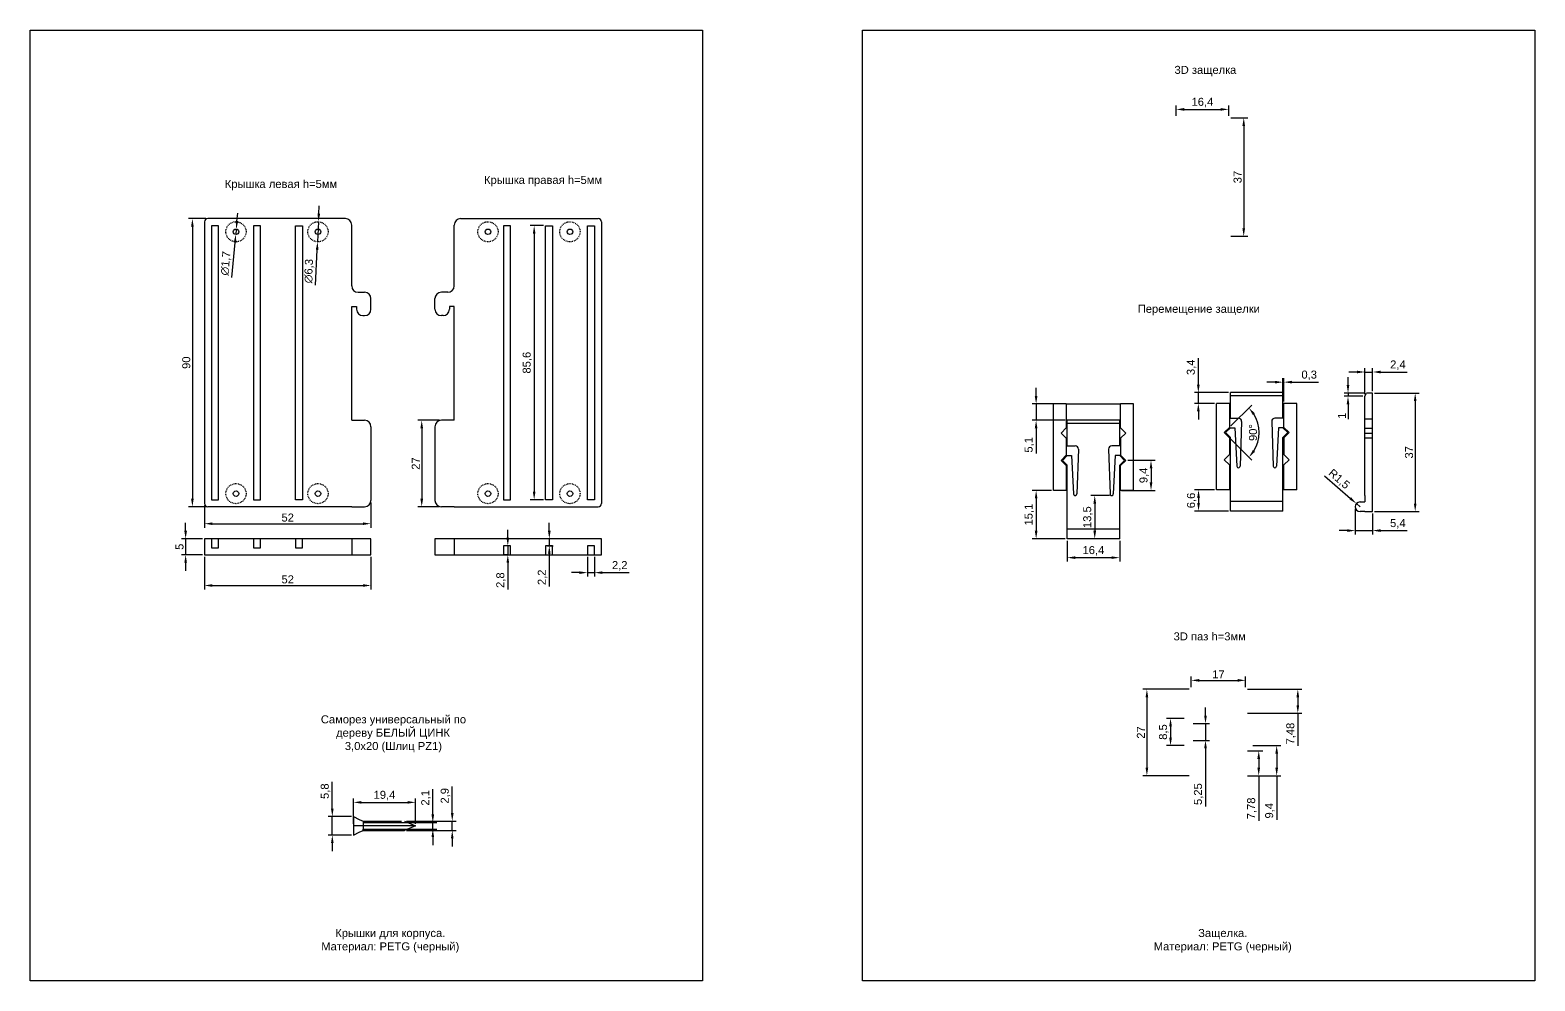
# Model space of a CAD drawing. Header units: millimetres. Extents: x 0 to 730, y 0 to 297.
# Drawn here: x 260 to 730, y 0 to 297 of the extents above; entities that cross this region are included whole.
import ezdxf

# ---------------------------------------------------------------- set-up
doc = ezdxf.new("R2010")
doc.units = ezdxf.units.MM
doc.linetypes.add('ACAD_ISO02W100', pattern=[15, 12, -3])
doc.linetypes.add('HIDDEN', pattern=[0.5, 0.25, -0.25])
doc.styles.get("Standard").update_dxf_attribs({"font": 'arial.ttf'})
doc.dimstyles.new('ISO-25', dxfattribs={"dimtxt": 2.5, "dimasz": 2.5, "dimexe": 1.25, "dimexo": 0.625, "dimtad": 1, "dimtxsty": 'Standard', "dimcen": 2.5, "dimadec": 0, "dimazin": 0, "dimtfac": 1, "dimtmove": 0, "dimatfit": 3, "dimfxl": 1, "dimarcsym": 0})

# ---------------------------------------------------------------- blocks, each defined once
blk = doc.blocks.new('*D131')
at = {"color": 0, "lineweight": -2, "transparency": 16777216}
for p, q in [((622.65, 91.71), (622.65, 95.13)), ((639.65, 91.71), (639.65, 95.13)), ((625.15, 93.88), (637.15, 93.88))]:
    blk.add_line(p, q, dxfattribs=at)
at = {"color": 0, "transparency": 16777216}
for points in [[(625.15, 94.3), (625.15, 93.46), (622.65, 93.88)], [(637.15, 94.3), (637.15, 93.46), (639.65, 93.88)]]:
    blk.add_solid(points, dxfattribs=at)
at = {"layer": 'Defpoints', "color": 0, "transparency": 16777216}
for p in [(622.65, 91.09), (639.65, 93.88), (639.65, 91.09)]:
    blk.add_point(p, dxfattribs=at)
at = {"color": 0, "transparency": 16777216, "insert": (631.15, 95.76), "char_height": 2.5, "attachment_point": 5}
blk.add_mtext('17', dxfattribs=at)
blk = doc.blocks.new('*D132')
at = {"color": 0, "lineweight": -2, "transparency": 16777216}
for p, q in [((620.41, 81.99), (614.95, 81.99)), ((616.2, 79.49), (616.2, 75.99)), ((620.41, 73.49), (614.95, 73.49))]:
    blk.add_line(p, q, dxfattribs=at)
at = {"color": 0, "transparency": 16777216}
for points in [[(615.79, 79.49), (616.62, 79.49), (616.2, 81.99)], [(615.79, 75.99), (616.62, 75.99), (616.2, 73.49)]]:
    blk.add_solid(points, dxfattribs=at)
at = {"layer": 'Defpoints', "color": 0, "transparency": 16777216}
for p in [(621.03, 81.99), (616.2, 73.49), (621.03, 73.49)]:
    blk.add_point(p, dxfattribs=at)
at = {"color": 0, "transparency": 16777216, "insert": (614.08, 77.74), "char_height": 2.5, "attachment_point": 5, "rotation": 90}
blk.add_mtext('8,5', dxfattribs=at)
blk = doc.blocks.new('*D133')
at = {"color": 0, "lineweight": -2, "transparency": 16777216}
for p, q in [((622.03, 91.09), (607.56, 91.09)), ((608.81, 88.59), (608.81, 66.59)), ((622.03, 64.09), (607.56, 64.09))]:
    blk.add_line(p, q, dxfattribs=at)
at = {"color": 0, "transparency": 16777216}
for points in [[(608.39, 88.59), (609.23, 88.59), (608.81, 91.09)], [(608.39, 66.59), (609.23, 66.59), (608.81, 64.09)]]:
    blk.add_solid(points, dxfattribs=at)
at = {"layer": 'Defpoints', "color": 0, "transparency": 16777216}
for p in [(622.65, 91.09), (608.81, 64.09), (622.65, 64.09)]:
    blk.add_point(p, dxfattribs=at)
at = {"color": 0, "transparency": 16777216, "insert": (606.93, 77.59), "char_height": 2.5, "attachment_point": 5, "rotation": 90}
blk.add_mtext('27', dxfattribs=at)
blk = doc.blocks.new('*D134')
at = {"color": 0, "lineweight": -2, "transparency": 16777216}
for p, q in [((640.28, 91.09), (657.2, 91.09)), ((655.95, 88.59), (655.95, 86.11)), ((640.28, 83.61), (657.2, 83.61)), ((655.95, 83.61), (655.95, 73.38))]:
    blk.add_line(p, q, dxfattribs=at)
at = {"color": 0, "transparency": 16777216}
for points in [[(655.53, 88.59), (656.37, 88.59), (655.95, 91.09)], [(655.53, 86.11), (656.37, 86.11), (655.95, 83.61)]]:
    blk.add_solid(points, dxfattribs=at)
at = {"layer": 'Defpoints', "color": 0, "transparency": 16777216}
for p in [(639.65, 91.09), (639.65, 83.61), (655.95, 83.61)]:
    blk.add_point(p, dxfattribs=at)
at = {"color": 0, "transparency": 16777216, "insert": (653.82, 77.25), "char_height": 2.5, "attachment_point": 5, "rotation": 90}
blk.add_mtext('7,48', dxfattribs=at)
blk = doc.blocks.new('*D135')
at = {"color": 0, "lineweight": -2, "transparency": 16777216}
for p, q in [((640.28, 71.86), (644.99, 71.86)), ((643.74, 69.36), (643.74, 66.59)), ((640.28, 64.09), (644.99, 64.09)), ((643.74, 64.09), (643.74, 50.03))]:
    blk.add_line(p, q, dxfattribs=at)
at = {"color": 0, "transparency": 16777216}
for points in [[(643.32, 69.36), (644.16, 69.36), (643.74, 71.86)], [(643.32, 66.59), (644.16, 66.59), (643.74, 64.09)]]:
    blk.add_solid(points, dxfattribs=at)
at = {"layer": 'Defpoints', "color": 0, "transparency": 16777216}
for p in [(639.65, 71.86), (643.74, 71.86), (639.65, 64.09)]:
    blk.add_point(p, dxfattribs=at)
at = {"color": 0, "transparency": 16777216, "insert": (641.61, 53.89), "char_height": 2.5, "attachment_point": 5, "rotation": 90}
blk.add_mtext('7,78', dxfattribs=at)
blk = doc.blocks.new('*D136')
at = {"color": 0, "lineweight": -2, "transparency": 16777216}
for p, q in [((627.12, 82.86), (627.12, 85.36)), ((623.28, 80.36), (628.37, 80.36)), ((627.12, 80.36), (627.12, 75.11)), ((623.28, 75.11), (628.37, 75.11)), ((627.12, 72.61), (627.12, 54.47))]:
    blk.add_line(p, q, dxfattribs=at)
at = {"color": 0, "transparency": 16777216}
for points in [[(626.7, 82.86), (627.54, 82.86), (627.12, 80.36)], [(626.7, 72.61), (627.54, 72.61), (627.12, 75.11)]]:
    blk.add_solid(points, dxfattribs=at)
at = {"layer": 'Defpoints', "color": 0, "transparency": 16777216}
for p in [(622.65, 80.36), (622.65, 75.11), (627.12, 75.11)]:
    blk.add_point(p, dxfattribs=at)
at = {"color": 0, "transparency": 16777216, "insert": (624.99, 58.35), "char_height": 2.5, "attachment_point": 5, "rotation": 90}
blk.add_mtext('5,25', dxfattribs=at)
blk = doc.blocks.new('*D145')
at = {"color": 0, "lineweight": -2, "transparency": 16777216}
for p, q in [((624.88, 186.28), (624.88, 194.57)), ((634.27, 183.78), (623.63, 183.78)), ((624.88, 180.38), (624.88, 183.78)), ((629.97, 180.38), (623.63, 180.38)), ((624.88, 177.88), (624.88, 175.38))]:
    blk.add_line(p, q, dxfattribs=at)
at = {"color": 0, "transparency": 16777216}
for points in [[(624.46, 186.28), (625.3, 186.28), (624.88, 183.78)], [(624.46, 177.88), (625.3, 177.88), (624.88, 180.38)]]:
    blk.add_solid(points, dxfattribs=at)
at = {"layer": 'Defpoints', "color": 0, "transparency": 16777216}
for p in [(624.88, 183.78), (634.9, 183.78), (630.6, 180.38)]:
    blk.add_point(p, dxfattribs=at)
at = {"color": 0, "transparency": 16777216, "insert": (622.75, 191.67), "char_height": 2.5, "attachment_point": 5, "rotation": 90}
blk.add_mtext('3,4', dxfattribs=at)
blk = doc.blocks.new('*D146')
at = {"color": 0, "lineweight": -2, "transparency": 16777216}
for p, q in [((629.97, 153.38), (623.69, 153.38)), ((624.94, 150.88), (624.94, 149.28)), ((634.27, 146.78), (623.69, 146.78))]:
    blk.add_line(p, q, dxfattribs=at)
at = {"color": 0, "transparency": 16777216}
for points in [[(624.53, 150.88), (625.36, 150.88), (624.94, 153.38)], [(624.53, 149.28), (625.36, 149.28), (624.94, 146.78)]]:
    blk.add_solid(points, dxfattribs=at)
at = {"layer": 'Defpoints', "color": 0, "transparency": 16777216}
for p in [(630.6, 153.38), (624.94, 146.78), (634.9, 146.78)]:
    blk.add_point(p, dxfattribs=at)
at = {"color": 0, "transparency": 16777216, "insert": (622.82, 150.08), "char_height": 2.5, "attachment_point": 5, "rotation": 90}
blk.add_mtext('6,6', dxfattribs=at)
blk = doc.blocks.new('*D147')
at = {"color": 0, "lineweight": -2, "transparency": 16777216}
for p, q in [((651.3, 181), (651.3, 188.28)), ((651.6, 181), (651.6, 188.28)), ((648.8, 187.03), (646.3, 187.03)), ((651.3, 187.03), (651.6, 187.03)), ((654.1, 187.03), (662.4, 187.03))]:
    blk.add_line(p, q, dxfattribs=at)
at = {"color": 0, "transparency": 16777216}
for points in [[(648.8, 187.45), (648.8, 186.61), (651.3, 187.03)], [(654.1, 187.45), (654.1, 186.61), (651.6, 187.03)]]:
    blk.add_solid(points, dxfattribs=at)
at = {"layer": 'Defpoints', "color": 0, "transparency": 16777216}
for p in [(651.6, 187.03), (651.3, 180.38), (651.6, 180.38)]:
    blk.add_point(p, dxfattribs=at)
at = {"color": 0, "transparency": 16777216, "insert": (659.5, 189.16), "char_height": 2.5, "attachment_point": 5}
blk.add_mtext('0,3', dxfattribs=at)
blk = doc.blocks.new('*D148')
at = {"color": 0, "lineweight": -2, "transparency": 16777216}
for p, q in [((674.39, 190.2), (671.89, 190.2)), ((676.89, 183.23), (676.89, 191.45)), ((676.89, 190.2), (679.29, 190.2)), ((679.29, 184.23), (679.29, 191.45)), ((681.79, 190.2), (690.12, 190.2))]:
    blk.add_line(p, q, dxfattribs=at)
at = {"color": 0, "transparency": 16777216}
for points in [[(674.39, 190.62), (674.39, 189.78), (676.89, 190.2)], [(681.79, 190.62), (681.79, 189.78), (679.29, 190.2)]]:
    blk.add_solid(points, dxfattribs=at)
at = {"layer": 'Defpoints', "color": 0, "transparency": 16777216}
for p in [(679.29, 190.2), (679.29, 183.61), (676.89, 182.61)]:
    blk.add_point(p, dxfattribs=at)
at = {"color": 0, "transparency": 16777216, "insert": (687.21, 192.33), "char_height": 2.5, "attachment_point": 5}
blk.add_mtext('2,4', dxfattribs=at)
blk = doc.blocks.new('*D149')
at = {"color": 0, "lineweight": -2, "transparency": 16777216}
for p, q in [((673.89, 147.48), (673.89, 139.41)), ((679.29, 145.98), (679.29, 139.41)), ((671.39, 140.66), (668.89, 140.66)), ((673.89, 140.66), (679.29, 140.66)), ((681.79, 140.66), (690.08, 140.66))]:
    blk.add_line(p, q, dxfattribs=at)
at = {"color": 0, "transparency": 16777216}
for points in [[(671.39, 141.08), (671.39, 140.24), (673.89, 140.66)], [(681.79, 141.08), (681.79, 140.24), (679.29, 140.66)]]:
    blk.add_solid(points, dxfattribs=at)
at = {"layer": 'Defpoints', "color": 0, "transparency": 16777216}
for p in [(673.89, 148.11), (679.29, 146.61), (679.29, 140.66)]:
    blk.add_point(p, dxfattribs=at)
at = {"color": 0, "transparency": 16777216, "insert": (687.19, 142.78), "char_height": 2.5, "attachment_point": 5}
blk.add_mtext('5,4', dxfattribs=at)
blk = doc.blocks.new('*D150')
at = {"color": 0, "lineweight": -2, "transparency": 16777216}
for p, q in [((664.25, 157.72), (672.36, 150.72)), ((675.39, 148.11), (674.25, 149.09))]:
    blk.add_line(p, q, dxfattribs=at)
at = {"color": 0, "transparency": 16777216}
blk.add_solid([(672.63, 151.04), (672.09, 150.4), (674.25, 149.09)], dxfattribs=at)
at = {"layer": 'Defpoints', "color": 0, "transparency": 16777216}
for p in [(674.25, 149.09), (675.39, 148.11)]:
    blk.add_point(p, dxfattribs=at)
at = {"color": 0, "transparency": 16777216, "insert": (668.75, 156.65), "char_height": 2.5, "attachment_point": 5, "rotation": 319.2242}
blk.add_mtext('R1,5', dxfattribs=at)
blk = doc.blocks.new('*D151')
at = {"color": 0, "lineweight": -2, "transparency": 16777216}
for p, q in [((671.63, 186.11), (671.63, 188.61)), ((676.77, 183.61), (670.38, 183.61)), ((671.63, 183.61), (671.63, 182.61)), ((676.27, 182.61), (670.38, 182.61)), ((671.63, 180.11), (671.63, 175.44))]:
    blk.add_line(p, q, dxfattribs=at)
at = {"color": 0, "transparency": 16777216}
for points in [[(671.21, 186.11), (672.04, 186.11), (671.63, 183.61)], [(671.21, 180.11), (672.04, 180.11), (671.63, 182.61)]]:
    blk.add_solid(points, dxfattribs=at)
at = {"layer": 'Defpoints', "color": 0, "transparency": 16777216}
for p in [(677.39, 183.61), (671.63, 182.61), (676.89, 182.61)]:
    blk.add_point(p, dxfattribs=at)
at = {"color": 0, "transparency": 16777216, "insert": (669.75, 176.52), "char_height": 2.5, "attachment_point": 5, "rotation": 90}
blk.add_mtext('1', dxfattribs=at)
blk = doc.blocks.new('*D152')
at = {"color": 0, "lineweight": -2, "transparency": 16777216}
for p, q in [((574.22, 182.71), (574.22, 185.21)), ((582.98, 180.21), (572.97, 180.21)), ((574.22, 180.21), (574.22, 175.11)), ((583.28, 175.11), (572.97, 175.11)), ((574.22, 172.61), (574.22, 164.79))]:
    blk.add_line(p, q, dxfattribs=at)
at = {"color": 0, "transparency": 16777216}
for points in [[(573.8, 182.71), (574.63, 182.71), (574.22, 180.21)], [(573.8, 172.61), (574.63, 172.61), (574.22, 175.11)]]:
    blk.add_solid(points, dxfattribs=at)
at = {"layer": 'Defpoints', "color": 0, "transparency": 16777216}
for p in [(583.61, 180.21), (574.22, 175.11), (583.91, 175.11)]:
    blk.add_point(p, dxfattribs=at)
at = {"color": 0, "transparency": 16777216, "insert": (572.09, 167.45), "char_height": 2.5, "attachment_point": 5, "rotation": 90}
blk.add_mtext('5,1', dxfattribs=at)
blk = doc.blocks.new('*D153')
at = {"color": 0, "lineweight": -2, "transparency": 16777216}
for p, q in [((578.98, 153.21), (572.97, 153.21)), ((574.22, 150.71), (574.22, 140.61)), ((583.28, 138.11), (572.97, 138.11))]:
    blk.add_line(p, q, dxfattribs=at)
at = {"color": 0, "transparency": 16777216}
for points in [[(573.8, 150.71), (574.63, 150.71), (574.22, 153.21)], [(573.8, 140.61), (574.63, 140.61), (574.22, 138.11)]]:
    blk.add_solid(points, dxfattribs=at)
at = {"layer": 'Defpoints', "color": 0, "transparency": 16777216}
for p in [(579.61, 153.21), (574.22, 138.11), (583.91, 138.11)]:
    blk.add_point(p, dxfattribs=at)
at = {"color": 0, "transparency": 16777216, "insert": (572.09, 145.66), "char_height": 2.5, "attachment_point": 5, "rotation": 90}
blk.add_mtext('15,1', dxfattribs=at)
blk = doc.blocks.new('*D137')
at = {"color": 0, "lineweight": -2, "transparency": 16777216}
for p, q in [((602.86, 162.61), (611.35, 162.61)), ((610.1, 160.11), (610.1, 155.71)), ((600.93, 153.21), (611.35, 153.21))]:
    blk.add_line(p, q, dxfattribs=at)
at = {"color": 0, "transparency": 16777216}
for points in [[(609.69, 160.11), (610.52, 160.11), (610.1, 162.61)], [(609.69, 155.71), (610.52, 155.71), (610.1, 153.21)]]:
    blk.add_solid(points, dxfattribs=at)
at = {"layer": 'Defpoints', "color": 0, "transparency": 16777216}
for p in [(602.23, 162.61), (600.31, 153.21), (610.1, 153.21)]:
    blk.add_point(p, dxfattribs=at)
at = {"color": 0, "transparency": 16777216, "insert": (607.98, 157.91), "char_height": 2.5, "attachment_point": 5, "rotation": 90}
blk.add_mtext('9,4', dxfattribs=at)
blk = doc.blocks.new('*D138')
at = {"color": 0, "lineweight": -2, "transparency": 16777216}
for p, q in [((641.9, 73.49), (650.6, 73.49)), ((649.35, 70.99), (649.35, 66.59)), ((640.28, 64.09), (650.6, 64.09)), ((649.35, 64.09), (649.35, 50.27))]:
    blk.add_line(p, q, dxfattribs=at)
at = {"color": 0, "transparency": 16777216}
for points in [[(648.93, 70.99), (649.77, 70.99), (649.35, 73.49)], [(648.93, 66.59), (649.77, 66.59), (649.35, 64.09)]]:
    blk.add_solid(points, dxfattribs=at)
at = {"layer": 'Defpoints', "color": 0, "transparency": 16777216}
for p in [(641.28, 73.49), (639.65, 64.09), (649.35, 64.09)]:
    blk.add_point(p, dxfattribs=at)
at = {"color": 0, "transparency": 16777216, "insert": (647.22, 53.16), "char_height": 2.5, "attachment_point": 5, "rotation": 90}
blk.add_mtext('9,4', dxfattribs=at)
blk = doc.blocks.new('*D139')
at = {"color": 0, "lineweight": -2, "transparency": 16777216}
for p, q in [((635.04, 173.34), (641.56, 179.87)), ((635.04, 169.21), (641.56, 162.69))]:
    blk.add_line(p, q, dxfattribs=at)
blk.add_arc((632.97, 171.28), 10.9, 328.176, 31.824, dxfattribs=at)
at = {"color": 0, "transparency": 16777216}
for points in [[(641.9, 176.76), (642.56, 177.28), (640.68, 178.98)], [(642.56, 165.27), (641.9, 165.79), (640.68, 163.57)]]:
    blk.add_solid(points, dxfattribs=at)
at = {"layer": 'Defpoints', "color": 0, "transparency": 16777216}
for p in [(632.97, 171.28), (632.97, 171.28), (634.6, 172.9), (634.6, 169.65), (643.5, 168.46)]:
    blk.add_point(p, dxfattribs=at)
at = {"color": 0, "transparency": 16777216, "insert": (641.97, 171.28), "char_height": 2.5, "attachment_point": 5, "rotation": 90}
blk.add_mtext('90°', dxfattribs=at)
blk = doc.blocks.new('*D140')
at = {"color": 0, "lineweight": -2, "transparency": 16777216}
for p, q in [((679.92, 183.61), (693.86, 183.61)), ((692.61, 181.11), (692.61, 149.11)), ((679.92, 146.61), (693.86, 146.61))]:
    blk.add_line(p, q, dxfattribs=at)
at = {"color": 0, "transparency": 16777216}
for points in [[(692.2, 181.11), (693.03, 181.11), (692.61, 183.61)], [(692.2, 149.11), (693.03, 149.11), (692.61, 146.61)]]:
    blk.add_solid(points, dxfattribs=at)
at = {"layer": 'Defpoints', "color": 0, "transparency": 16777216}
for p in [(679.29, 183.61), (679.29, 146.61), (692.61, 146.61)]:
    blk.add_point(p, dxfattribs=at)
at = {"color": 0, "transparency": 16777216, "insert": (690.71, 165.11), "char_height": 2.5, "attachment_point": 5, "rotation": 90}
blk.add_mtext('37', dxfattribs=at)
blk = doc.blocks.new('*D141')
at = {"color": 0, "lineweight": -2, "transparency": 16777216}
for p, q in [((583.91, 137.48), (583.91, 130.96)), ((600.31, 137.48), (600.31, 130.96)), ((586.41, 132.21), (597.81, 132.21))]:
    blk.add_line(p, q, dxfattribs=at)
at = {"color": 0, "transparency": 16777216}
for points in [[(586.41, 132.63), (586.41, 131.8), (583.91, 132.21)], [(597.81, 132.63), (597.81, 131.8), (600.31, 132.21)]]:
    blk.add_solid(points, dxfattribs=at)
at = {"layer": 'Defpoints', "color": 0, "transparency": 16777216}
for p in [(583.91, 138.11), (600.31, 138.11), (600.31, 132.21)]:
    blk.add_point(p, dxfattribs=at)
at = {"color": 0, "transparency": 16777216, "insert": (592.11, 134.34), "char_height": 2.5, "attachment_point": 5}
blk.add_mtext('16,4', dxfattribs=at)
blk = doc.blocks.new('*D142')
at = {"color": 0, "lineweight": -2, "transparency": 16777216}
for p, q in [((617.96, 270.21), (617.96, 273.48)), ((634.36, 270.21), (634.36, 273.48)), ((620.46, 272.23), (631.86, 272.23))]:
    blk.add_line(p, q, dxfattribs=at)
at = {"color": 0, "transparency": 16777216}
for points in [[(620.46, 272.65), (620.46, 271.81), (617.96, 272.23)], [(631.86, 272.65), (631.86, 271.81), (634.36, 272.23)]]:
    blk.add_solid(points, dxfattribs=at)
at = {"layer": 'Defpoints', "color": 0, "transparency": 16777216}
for p in [(617.96, 269.59), (634.36, 272.23), (634.36, 269.59, 1.9)]:
    blk.add_point(p, dxfattribs=at)
at = {"color": 0, "transparency": 16777216, "insert": (626.16, 274.36), "char_height": 2.5, "attachment_point": 5}
blk.add_mtext('16,4', dxfattribs=at)
blk = doc.blocks.new('*D143')
at = {"color": 0, "lineweight": -2, "transparency": 16777216}
for p, q in [((634.99, 269.59), (640.31, 269.59)), ((639.06, 267.09), (639.06, 235.09)), ((634.99, 232.59), (640.31, 232.59))]:
    blk.add_line(p, q, dxfattribs=at)
at = {"color": 0, "transparency": 16777216}
for points in [[(638.64, 267.09), (639.47, 267.09), (639.06, 269.59)], [(638.64, 235.09), (639.47, 235.09), (639.06, 232.59)]]:
    blk.add_solid(points, dxfattribs=at)
at = {"layer": 'Defpoints', "color": 0, "transparency": 16777216}
for p in [(634.36, 269.59), (634.36, 232.59), (639.06, 232.59)]:
    blk.add_point(p, dxfattribs=at)
at = {"color": 0, "transparency": 16777216, "insert": (637.15, 251.09), "char_height": 2.5, "attachment_point": 5, "rotation": 90}
blk.add_mtext('37', dxfattribs=at)
blk = doc.blocks.new('*D144')
at = {"color": 0, "lineweight": -2, "transparency": 16777216}
for p, q in [((597.18, 151.61), (591.28, 151.61)), ((592.53, 149.11), (592.53, 140.61)), ((599.68, 138.11), (591.28, 138.11))]:
    blk.add_line(p, q, dxfattribs=at)
at = {"color": 0, "transparency": 16777216}
for points in [[(592.11, 149.11), (592.95, 149.11), (592.53, 151.61)], [(592.11, 140.61), (592.95, 140.61), (592.53, 138.11)]]:
    blk.add_solid(points, dxfattribs=at)
at = {"layer": 'Defpoints', "color": 0, "transparency": 16777216}
for p in [(597.81, 151.61), (592.53, 138.11), (600.31, 138.11)]:
    blk.add_point(p, dxfattribs=at)
at = {"color": 0, "transparency": 16777216, "insert": (590.4, 144.86), "char_height": 2.5, "attachment_point": 5, "rotation": 90}
blk.add_mtext('13,5', dxfattribs=at)
blk = doc.blocks.new('*D172')
at = {"color": 0, "lineweight": -2, "transparency": 16777216}
for p, q in [((360.99, 49.08), (360.99, 57.02)), ((380.39, 49.08), (380.39, 57.02)), ((363.49, 55.77), (377.89, 55.77))]:
    blk.add_line(p, q, dxfattribs=at)
at = {"color": 0, "transparency": 16777216}
for points in [[(363.49, 56.19), (363.49, 55.35), (360.99, 55.77)], [(377.89, 56.19), (377.89, 55.35), (380.39, 55.77)]]:
    blk.add_solid(points, dxfattribs=at)
at = {"layer": 'Defpoints', "color": 0, "transparency": 16777216}
for p in [(380.39, 55.77), (360.99, 48.45), (380.39, 48.45)]:
    blk.add_point(p, dxfattribs=at)
at = {"color": 0, "transparency": 16777216, "insert": (370.69, 57.9), "char_height": 2.5, "attachment_point": 5}
blk.add_mtext('19,4', dxfattribs=at)
blk = doc.blocks.new('*D173')
at = {"color": 0, "lineweight": -2, "transparency": 16777216}
for p, q in [((354.39, 53.85), (354.39, 62.16)), ((360.37, 51.35), (353.14, 51.35)), ((354.39, 45.55), (354.39, 51.35)), ((360.37, 45.55), (353.14, 45.55)), ((354.39, 43.05), (354.39, 40.55))]:
    blk.add_line(p, q, dxfattribs=at)
at = {"color": 0, "transparency": 16777216}
for points in [[(353.97, 53.85), (354.8, 53.85), (354.39, 51.35)], [(353.97, 43.05), (354.8, 43.05), (354.39, 45.55)]]:
    blk.add_solid(points, dxfattribs=at)
at = {"layer": 'Defpoints', "color": 0, "transparency": 16777216}
for p in [(360.99, 51.35), (354.39, 45.55), (360.99, 45.55)]:
    blk.add_point(p, dxfattribs=at)
at = {"color": 0, "transparency": 16777216, "insert": (352.26, 59.26), "char_height": 2.5, "attachment_point": 5, "rotation": 90}
blk.add_mtext('5,8', dxfattribs=at)
blk = doc.blocks.new('*D174')
at = {"color": 0, "lineweight": -2, "transparency": 16777216}
for p, q in [((391.86, 52.4), (391.86, 60.75)), ((377.52, 49.9), (393.11, 49.9)), ((377.52, 47), (393.11, 47)), ((391.86, 47), (391.86, 49.9)), ((391.86, 44.5), (391.86, 42))]:
    blk.add_line(p, q, dxfattribs=at)
at = {"color": 0, "transparency": 16777216}
for points in [[(391.44, 52.4), (392.27, 52.4), (391.86, 49.9)], [(391.44, 44.5), (392.27, 44.5), (391.86, 47)]]:
    blk.add_solid(points, dxfattribs=at)
at = {"layer": 'Defpoints', "color": 0, "transparency": 16777216}
for p in [(376.89, 49.9), (376.89, 47), (391.86, 47)]:
    blk.add_point(p, dxfattribs=at)
at = {"color": 0, "transparency": 16777216, "insert": (389.73, 57.83), "char_height": 2.5, "attachment_point": 5, "rotation": 90}
blk.add_mtext('2,9', dxfattribs=at)
blk = doc.blocks.new('*D175')
at = {"color": 0, "lineweight": -2, "transparency": 16777216}
for p, q in [((385.78, 52), (385.78, 59.87)), ((364.62, 49.5), (387.03, 49.5)), ((364.62, 47.4), (387.03, 47.4)), ((385.78, 47.4), (385.78, 49.5)), ((385.78, 44.9), (385.78, 42.4))]:
    blk.add_line(p, q, dxfattribs=at)
at = {"color": 0, "transparency": 16777216}
for points in [[(385.36, 52), (386.2, 52), (385.78, 49.5)], [(385.36, 44.9), (386.2, 44.9), (385.78, 47.4)]]:
    blk.add_solid(points, dxfattribs=at)
at = {"layer": 'Defpoints', "color": 0, "transparency": 16777216}
for p in [(363.99, 49.5), (363.99, 47.4), (385.78, 47.4)]:
    blk.add_point(p, dxfattribs=at)
at = {"color": 0, "transparency": 16777216, "insert": (383.65, 57.19), "char_height": 2.5, "attachment_point": 5, "rotation": 90}
blk.add_mtext('2,1', dxfattribs=at)
blk = doc.blocks.new('*D176')
at = {"color": 0, "lineweight": -2, "transparency": 16777216}
for p, q in [((314.46, 132.48), (314.46, 122.26)), ((366.46, 132.48), (366.46, 122.26)), ((316.96, 123.51), (363.96, 123.51))]:
    blk.add_line(p, q, dxfattribs=at)
at = {"color": 0, "transparency": 16777216}
for points in [[(316.96, 123.93), (316.96, 123.09), (314.46, 123.51)], [(363.96, 123.93), (363.96, 123.09), (366.46, 123.51)]]:
    blk.add_solid(points, dxfattribs=at)
at = {"layer": 'Defpoints', "color": 0, "transparency": 16777216}
for p in [(314.46, 133.11), (366.46, 133.11), (366.46, 123.51)]:
    blk.add_point(p, dxfattribs=at)
at = {"color": 0, "transparency": 16777216, "insert": (340.46, 125.41), "char_height": 2.5, "attachment_point": 5}
blk.add_mtext('52', dxfattribs=at)
blk = doc.blocks.new('*D177')
at = {"color": 0, "lineweight": -2, "transparency": 16777216}
for p, q in [((308.58, 140.61), (308.58, 143.11)), ((313.84, 138.11), (307.33, 138.11)), ((308.58, 138.11), (308.58, 133.11)), ((313.84, 133.11), (307.33, 133.11)), ((308.58, 130.61), (308.58, 128.11))]:
    blk.add_line(p, q, dxfattribs=at)
at = {"color": 0, "transparency": 16777216}
for points in [[(308.16, 140.61), (309, 140.61), (308.58, 138.11)], [(308.16, 130.61), (309, 130.61), (308.58, 133.11)]]:
    blk.add_solid(points, dxfattribs=at)
at = {"layer": 'Defpoints', "color": 0, "transparency": 16777216}
for p in [(314.46, 138.11), (308.58, 133.11), (314.46, 133.11)]:
    blk.add_point(p, dxfattribs=at)
at = {"color": 0, "transparency": 16777216, "insert": (306.68, 135.61), "char_height": 2.5, "attachment_point": 5, "rotation": 90}
blk.add_mtext('5', dxfattribs=at)
blk = doc.blocks.new('*D178')
at = {"color": 0, "lineweight": -2, "transparency": 16777216}
for p, q in [((420.34, 235.91), (416.19, 235.91)), ((417.44, 233.41), (417.44, 152.81)), ((420.34, 150.31), (416.19, 150.31))]:
    blk.add_line(p, q, dxfattribs=at)
at = {"color": 0, "transparency": 16777216}
for points in [[(417.03, 233.41), (417.86, 233.41), (417.44, 235.91)], [(417.03, 152.81), (417.86, 152.81), (417.44, 150.31)]]:
    blk.add_solid(points, dxfattribs=at)
at = {"layer": 'Defpoints', "color": 0, "transparency": 16777216}
for p in [(420.96, 235.91), (417.44, 150.31), (420.96, 150.31)]:
    blk.add_point(p, dxfattribs=at)
at = {"color": 0, "transparency": 16777216, "insert": (415.32, 193.11), "char_height": 2.5, "attachment_point": 5, "rotation": 90}
blk.add_mtext('85,6', dxfattribs=at)
blk = doc.blocks.new('*D179')
at = {"color": 0, "lineweight": -2, "transparency": 16777216}
for p, q in [((324.62, 237.34), (324.84, 239.83)), ((323.01, 219.7), (324.01, 230.67)), ((324.39, 234.85), (324.24, 233.16))]:
    blk.add_line(p, q, dxfattribs=at)
at = {"color": 0, "transparency": 16777216}
for points in [[(324.2, 237.38), (325.03, 237.31), (324.39, 234.85)], [(323.6, 230.71), (324.43, 230.63), (324.24, 233.16)]]:
    blk.add_solid(points, dxfattribs=at)
at = {"layer": 'Defpoints', "color": 0, "transparency": 16777216}
for p in [(324.24, 233.16), (324.39, 234.85)]:
    blk.add_point(p, dxfattribs=at)
at = {"color": 0, "transparency": 16777216, "insert": (321.24, 224.13), "char_height": 2.5, "attachment_point": 5, "rotation": 84.8122}
blk.add_mtext('∅1,7', dxfattribs=at)
blk = doc.blocks.new('*D180')
at = {"color": 0, "lineweight": -2, "transparency": 16777216}
for p, q in [((350.17, 239.65), (350.28, 242.15)), ((350.06, 237.15), (349.77, 230.86)), ((349.16, 217.35), (349.66, 228.36))]:
    blk.add_line(p, q, dxfattribs=at)
at = {"color": 0, "transparency": 16777216}
for points in [[(349.75, 239.67), (350.59, 239.63), (350.06, 237.15)], [(349.24, 228.38), (350.08, 228.34), (349.77, 230.86)]]:
    blk.add_solid(points, dxfattribs=at)
at = {"layer": 'Defpoints', "color": 0, "transparency": 16777216}
for p in [(350.06, 237.15), (349.77, 230.86)]:
    blk.add_point(p, dxfattribs=at)
at = {"color": 0, "transparency": 16777216, "insert": (347.19, 221.71), "char_height": 2.5, "attachment_point": 5, "rotation": 87.4095}
blk.add_mtext('∅6,3', dxfattribs=at)
blk = doc.blocks.new('*D181')
at = {"color": 0, "lineweight": -2, "transparency": 16777216}
for p, q in [((387.84, 175.11), (381.07, 175.11)), ((382.32, 172.61), (382.32, 150.61)), ((387.84, 148.11), (381.07, 148.11))]:
    blk.add_line(p, q, dxfattribs=at)
at = {"color": 0, "transparency": 16777216}
for points in [[(381.9, 172.61), (382.74, 172.61), (382.32, 175.11)], [(381.9, 150.61), (382.74, 150.61), (382.32, 148.11)]]:
    blk.add_solid(points, dxfattribs=at)
at = {"layer": 'Defpoints', "color": 0, "transparency": 16777216}
for p in [(388.46, 175.11), (382.32, 148.11), (388.46, 148.11)]:
    blk.add_point(p, dxfattribs=at)
at = {"color": 0, "transparency": 16777216, "insert": (380.44, 161.61), "char_height": 2.5, "attachment_point": 5, "rotation": 90}
blk.add_mtext('27', dxfattribs=at)
blk = doc.blocks.new('*D182')
at = {"color": 0, "lineweight": -2, "transparency": 16777216}
for p, q in [((409.21, 138.41), (409.21, 140.91)), ((409.44, 135.91), (407.96, 135.91)), ((409.44, 133.11), (407.96, 133.11)), ((409.21, 135.91), (409.21, 133.11)), ((409.21, 130.61), (409.21, 122.26))]:
    blk.add_line(p, q, dxfattribs=at)
at = {"color": 0, "transparency": 16777216}
for points in [[(408.79, 138.41), (409.62, 138.41), (409.21, 135.91)], [(408.79, 130.61), (409.62, 130.61), (409.21, 133.11)]]:
    blk.add_solid(points, dxfattribs=at)
at = {"layer": 'Defpoints', "color": 0, "transparency": 16777216}
for p in [(409.21, 133.11), (410.06, 135.91), (410.06, 133.11)]:
    blk.add_point(p, dxfattribs=at)
at = {"color": 0, "transparency": 16777216, "insert": (407.08, 125.18), "char_height": 2.5, "attachment_point": 5, "rotation": 90}
blk.add_mtext('2,8', dxfattribs=at)
blk = doc.blocks.new('*D183')
at = {"color": 0, "lineweight": -2, "transparency": 16777216}
for p, q in [((434.06, 132.48), (434.06, 126.28)), ((436.26, 132.48), (436.26, 126.28)), ((431.56, 127.53), (429.06, 127.53)), ((434.06, 127.53), (436.26, 127.53)), ((438.76, 127.53), (447.08, 127.53))]:
    blk.add_line(p, q, dxfattribs=at)
at = {"color": 0, "transparency": 16777216}
for points in [[(431.56, 127.94), (431.56, 127.11), (434.06, 127.53)], [(438.76, 127.94), (438.76, 127.11), (436.26, 127.53)]]:
    blk.add_solid(points, dxfattribs=at)
at = {"layer": 'Defpoints', "color": 0, "transparency": 16777216}
for p in [(434.06, 133.11), (436.26, 133.11), (436.26, 127.53)]:
    blk.add_point(p, dxfattribs=at)
at = {"color": 0, "transparency": 16777216, "insert": (444.17, 129.65), "char_height": 2.5, "attachment_point": 5}
blk.add_mtext('2,2', dxfattribs=at)
blk = doc.blocks.new('*D184')
at = {"color": 0, "lineweight": -2, "transparency": 16777216}
for p, q in [((422.17, 140.61), (422.17, 143.11)), ((424.84, 138.11), (420.92, 138.11)), ((422.17, 138.11), (422.17, 135.91)), ((421.59, 135.91), (423.42, 135.91)), ((422.17, 133.41), (422.17, 123.16))]:
    blk.add_line(p, q, dxfattribs=at)
at = {"color": 0, "transparency": 16777216}
for points in [[(421.75, 140.61), (422.59, 140.61), (422.17, 138.11)], [(421.75, 133.41), (422.59, 133.41), (422.17, 135.91)]]:
    blk.add_solid(points, dxfattribs=at)
at = {"layer": 'Defpoints', "color": 0, "transparency": 16777216}
for p in [(422.17, 138.11), (425.46, 138.11), (420.96, 135.91)]:
    blk.add_point(p, dxfattribs=at)
at = {"color": 0, "transparency": 16777216, "insert": (420.04, 126.07), "char_height": 2.5, "attachment_point": 5, "rotation": 90}
blk.add_mtext('2,2', dxfattribs=at)
blk = doc.blocks.new('*D185')
at = {"color": 0, "lineweight": -2, "transparency": 16777216}
for p, q in [((314.84, 238.11), (309.44, 238.11)), ((310.69, 235.61), (310.69, 150.61)), ((314.84, 148.11), (309.44, 148.11))]:
    blk.add_line(p, q, dxfattribs=at)
at = {"color": 0, "transparency": 16777216}
for points in [[(310.27, 235.61), (311.11, 235.61), (310.69, 238.11)], [(310.27, 150.61), (311.11, 150.61), (310.69, 148.11)]]:
    blk.add_solid(points, dxfattribs=at)
at = {"layer": 'Defpoints', "color": 0, "transparency": 16777216}
for p in [(315.46, 238.11), (310.69, 148.11), (315.46, 148.11)]:
    blk.add_point(p, dxfattribs=at)
at = {"color": 0, "transparency": 16777216, "insert": (308.79, 193.11), "char_height": 2.5, "attachment_point": 5, "rotation": 90}
blk.add_mtext('90', dxfattribs=at)
blk = doc.blocks.new('*D186')
at = {"color": 0, "lineweight": -2, "transparency": 16777216}
for p, q in [((314.46, 148.48), (314.46, 141.57)), ((366.46, 149.48), (366.46, 141.57)), ((316.96, 142.82), (363.96, 142.82))]:
    blk.add_line(p, q, dxfattribs=at)
at = {"color": 0, "transparency": 16777216}
for points in [[(316.96, 143.23), (316.96, 142.4), (314.46, 142.82)], [(363.96, 143.23), (363.96, 142.4), (366.46, 142.82)]]:
    blk.add_solid(points, dxfattribs=at)
at = {"layer": 'Defpoints', "color": 0, "transparency": 16777216}
for p in [(314.46, 149.11), (366.46, 150.11), (366.46, 142.82)]:
    blk.add_point(p, dxfattribs=at)
at = {"color": 0, "transparency": 16777216, "insert": (340.46, 144.72), "char_height": 2.5, "attachment_point": 5}
blk.add_mtext('52', dxfattribs=at)

msp = doc.modelspace()

# ---------------------------------------------------------------- linework, layer by layer
for p, q in [((314.464, 237.108), (314.464, 149.108)), ((358.464, 238.108), (315.464, 238.108)), ((360.464, 217.108), (360.464, 236.108)), ((392.464, 217.108), (392.464, 236.108)), ((394.464, 238.108), (437.464, 238.108)), ((438.464, 237.108), (438.464, 149.108)), ((360.464, 175.108), (360.464, 210.708)), ((392.464, 175.108), (392.464, 210.708)), ((634.897, 175.778), (634.897, 183.778)), ((651.297, 183.778), (634.897, 183.778)), ((651.297, 175.778), (651.297, 183.778)), ((676.89, 182.607), (677.39, 183.607)), ((679.29, 183.607), (677.39, 183.607)), ((679.29, 146.607), (679.29, 183.607)), ((579.61, 153.207), (579.61, 180.207)), ((583.61, 180.207), (579.61, 180.207)), ((583.61, 180.207), (583.61, 172.732)), ((583.61, 180.207), (600.61, 180.207)), ((604.61, 180.207), (600.61, 180.207)), ((600.61, 172.732), (600.61, 180.207)), ((630.597, 153.378), (630.597, 180.378)), ((634.597, 180.378), (630.597, 180.378)), ((634.597, 180.378), (634.597, 172.902)), ((634.897, 180.378), (634.597, 180.378)), ((651.297, 182.778), (634.897, 182.778)), ((651.597, 180.378), (651.297, 180.378)), ((655.597, 180.378), (651.597, 180.378)), ((651.597, 172.902), (651.597, 180.378)), ((676.89, 151.607), (676.89, 182.607)), ((583.91, 167.107), (583.91, 175.107)), ((600.31, 175.107), (583.91, 175.107)), ((600.31, 174.107), (583.91, 174.107)), ((600.31, 167.107), (600.31, 175.107)), ((634.897, 175.778), (637.397, 175.778)), ((638.397, 174.777), (637.897, 160.778)), ((647.797, 174.777), (648.297, 160.778)), ((651.297, 175.778), (648.797, 175.778)), ((676.89, 175.607), (679.29, 175.607)), ((583.61, 172.732), (581.986, 171.107)), ((581.986, 171.107), (583.61, 169.483)), ((583.61, 169.483), (583.61, 164.232)), ((602.234, 171.107), (600.61, 172.732)), ((600.61, 169.483), (602.234, 171.107)), ((600.61, 169.483), (600.61, 164.232)), ((634.597, 172.902), (632.973, 171.278)), ((632.973, 171.278), (634.597, 169.653)), ((633.397, 171.278), (634.897, 172.778)), ((634.897, 169.778), (633.397, 171.278)), ((634.597, 169.653), (634.597, 164.402)), ((634.897, 172.778), (636.297, 172.778)), ((634.897, 146.778), (634.897, 169.778)), ((636.297, 172.778), (636.897, 160.778)), ((649.897, 172.778), (649.297, 160.778)), ((651.297, 172.778), (649.897, 172.778)), ((652.797, 171.278), (651.297, 172.778)), ((651.297, 169.778), (652.797, 171.278)), ((651.297, 146.778), (651.297, 169.778)), ((653.221, 171.278), (651.597, 172.902)), ((651.597, 169.653), (653.221, 171.278)), ((651.597, 169.653), (651.597, 164.402)), ((676.89, 172.607), (679.29, 172.607)), ((676.89, 171.107), (679.29, 171.107)), ((676.89, 169.607), (679.29, 169.607)), ((583.91, 167.107), (586.41, 167.107)), ((587.41, 166.106), (586.91, 152.107)), ((596.81, 166.106), (597.31, 152.107)), ((600.31, 167.107), (597.81, 167.107)), ((583.61, 164.232), (581.986, 162.607)), ((581.986, 162.607), (583.61, 160.983)), ((582.41, 162.607), (583.91, 164.107)), ((583.91, 161.107), (582.41, 162.607)), ((583.61, 160.983), (583.61, 153.207)), ((583.91, 164.107), (585.31, 164.107)), ((583.91, 138.107), (583.91, 161.107)), ((585.31, 164.107), (585.91, 152.107)), ((598.91, 164.107), (598.31, 152.107)), ((600.31, 164.107), (598.91, 164.107)), ((601.81, 162.607), (600.31, 164.107)), ((600.31, 161.107), (601.81, 162.607)), ((600.31, 138.107), (600.31, 161.107)), ((600.61, 164.232), (602.234, 162.607)), ((600.61, 160.983), (602.234, 162.607)), ((600.61, 153.207), (600.61, 160.983)), ((634.597, 164.402), (632.973, 162.778)), ((632.973, 162.778), (634.597, 161.153)), ((634.597, 161.153), (634.597, 153.378)), ((651.597, 164.402), (653.221, 162.778)), ((651.597, 161.153), (653.221, 162.778)), ((651.597, 153.378), (651.597, 161.153)), ((583.61, 153.207), (579.61, 153.207)), ((583.91, 153.207), (583.61, 153.207)), ((600.61, 153.207), (600.31, 153.207)), ((604.61, 153.207), (600.61, 153.207)), ((634.597, 153.378), (630.597, 153.378)), ((634.897, 153.378), (634.597, 153.378)), ((651.597, 153.378), (651.297, 153.378)), ((655.597, 153.378), (651.597, 153.378)), ((676.89, 151.607), (676.89, 149.607)), ((360.464, 148.108), (315.464, 148.108)), ((392.464, 148.108), (437.464, 148.108)), ((651.297, 149.778), (634.897, 149.778)), ((651.297, 146.778), (634.897, 146.778)), ((675.39, 149.607), (676.89, 149.607)), ((676.89, 146.607), (675.39, 146.607)), ((676.89, 146.607), (679.29, 146.607)), ((600.31, 141.107), (583.91, 141.107)), ((360.464, 138.108), (360.464, 133.108)), ((392.464, 138.108), (392.464, 133.108)), ((600.31, 138.107), (583.91, 138.107)), ((360.995, 49.904), (360.995, 51.354)), ((360.995, 51.354), (362.795, 50.404)), ((360.995, 51.354), (360.995, 45.554)), ((380.395, 48.454), (360.995, 48.454)), ((360.995, 47.004), (360.995, 45.554)), ((362.795, 50.404), (363.995, 49.904)), ((362.795, 46.504), (363.995, 47.004)), ((363.995, 49.904), (363.995, 47.004)), ((363.995, 49.904), (363.995, 49.504)), ((363.995, 49.504), (376.895, 49.504)), ((363.995, 49.504), (377.86, 49.504)), ((363.995, 47.004), (363.995, 47.404)), ((363.995, 47.404), (377.86, 47.404)), ((363.995, 47.004), (376.895, 47.004)), ((376.895, 49.904), (380.395, 48.454)), ((380.395, 48.454), (376.895, 47.004)), ((360.995, 45.554), (362.795, 46.504))]:
    msp.add_line(p, q)
at = {"linetype": 'Continuous'}
for p, q in [((362.464, 215.108), (364.464, 215.108)), ((366.464, 209.808), (366.464, 213.108)), ((386.464, 209.808), (386.464, 213.108)), ((390.464, 215.108), (388.464, 215.108)), ((360.464, 210.708), (361.964, 210.708)), ((361.964, 210.708), (361.964, 209.808)), ((363.964, 207.808), (364.464, 207.808)), ((388.964, 207.808), (388.464, 207.808)), ((392.464, 210.708), (390.964, 210.708)), ((390.964, 210.708), (390.964, 209.808)), ((604.61, 153.207), (604.61, 180.207)), ((655.597, 153.378), (655.597, 180.378)), ((360.464, 175.108), (364.464, 175.108)), ((392.464, 175.108), (388.464, 175.108)), ((366.464, 173.108), (366.464, 150.108)), ((386.464, 173.108), (386.464, 150.108)), ((360.464, 148.108), (364.464, 148.108)), ((392.464, 148.108), (388.464, 148.108))]:
    msp.add_line(p, q, dxfattribs=at)
at = {"linetype": 'ACAD_ISO02W100'}
msp.add_line((363.995, 49.904), (376.895, 49.904), dxfattribs=at)
for points in [[(316.664, 150.308), (318.864, 150.308), (318.864, 235.908), (316.664, 235.908)], [(331.964, 235.908), (329.764, 235.908), (329.764, 150.308), (331.964, 150.308)], [(345.064, 150.308), (342.864, 150.308), (342.864, 235.908), (345.064, 235.908)], [(407.864, 150.308), (410.064, 150.308), (410.064, 235.908), (407.864, 235.908)], [(420.964, 235.908), (423.164, 235.908), (423.164, 150.308), (420.964, 150.308)], [(436.264, 150.308), (434.064, 150.308), (434.064, 235.908), (436.264, 235.908)], [(314.464, 133.108), (366.464, 133.108), (366.464, 138.108), (314.464, 138.108)], [(318.864, 138.108), (316.664, 138.108), (316.664, 135.308), (318.864, 135.308)], [(331.964, 138.108), (329.764, 138.108), (329.764, 135.308), (331.964, 135.308)], [(345.064, 138.108), (342.864, 138.108), (342.864, 135.308), (345.064, 135.308)], [(386.464, 133.108), (438.464, 133.108), (438.464, 138.108), (386.464, 138.108)], [(410.064, 135.908), (407.864, 135.908), (407.864, 133.108), (410.064, 133.108)], [(423.164, 135.908), (420.964, 135.908), (420.964, 133.108), (423.164, 133.108)], [(436.264, 135.908), (434.064, 135.908), (434.064, 133.108), (436.264, 133.108)]]:
    msp.add_lwpolyline(points, close=True)
at = {"linetype": 'HIDDEN'}
for centre in [(324.314, 234.008), (349.914, 234.008), (403.014, 234.008), (428.614, 234.008), (324.314, 152.208), (349.914, 152.208), (403.014, 152.208), (428.614, 152.208)]:
    msp.add_circle(centre, 3.15, dxfattribs=at)
for centre in [(324.314, 234.008), (349.914, 234.008), (403.014, 234.008), (428.614, 234.008), (324.314, 152.208), (349.914, 152.208), (403.014, 152.208), (428.614, 152.208)]:
    msp.add_circle(centre, 0.85)
for centre, radius, start, end in [((315.464, 237.108), 1, 90, 180), ((437.464, 237.108), 1, 0, 90), ((637.397, 174.778), 1, 359.94459, 90), ((648.797, 174.778), 1, 90, 180.05541), ((586.41, 166.107), 1, 359.94459, 90), ((597.81, 166.107), 1, 90, 180.05541), ((637.397, 160.778), 0.5, 179.99809, 0), ((648.797, 160.778), 0.5, 180, 0.00191), ((586.41, 152.107), 0.5, 179.99809, 0), ((597.81, 152.107), 0.5, 180, 0.00191), ((315.464, 149.108), 1, 180, 270), ((437.464, 149.108), 1, 270, 0), ((675.39, 148.107), 1.5, 90, 270)]:
    msp.add_arc(centre, radius, start, end)
at = {"linetype": 'Continuous'}
for centre, start, end in [((358.464, 236.108), 0, 90), ((394.464, 236.108), 90, 180), ((362.464, 217.108), 180, 270), ((390.464, 217.108), 270, 0), ((364.464, 213.108), 0, 90), ((388.464, 213.108), 90, 180), ((363.964, 209.808), 180, 270), ((364.464, 209.808), 270, 0), ((388.464, 209.808), 180, 270), ((388.964, 209.808), 270, 0), ((364.464, 173.108), 0, 90), ((388.464, 173.108), 90, 180), ((364.464, 150.108), 270, 0), ((388.464, 150.108), 180, 270)]:
    msp.add_arc(centre, 2, start, end, dxfattribs=at)
at = {"layer": 'Defpoints', "linetype": 'Continuous'}
for points in [[(260, 297), (470, 297), (470, 0), (260, 0)], [(520, 297), (730, 297), (730, 0), (520, 0)]]:
    msp.add_lwpolyline(points, close=True, dxfattribs=at)

# ---------------------------------------------------------------- texts
at = {"char_height": 2.5}
for s, width, insert, attachment_point in [('3D защелка', 21.95162, (617.433, 285.828), 1), ('Крышка левая h=5мм', 45.71906, (355.91, 250.196), 3), ('Крышка правая h=5мм', 45.71906, (438.66, 251.451), 3), ('Перемещение защелки', 46.55368, (605.959, 211.193), 1), ('3D паз h=3мм', 31.32896, (617.146, 108.872), 1), ('\\pi0.32628;Саморез универсальный по \\P\\pi5.07901;дереву БЕЛЫЙ ЦИНК \\P\\pi7.82201;3,0х20 (Шлиц PZ1)', 45.71906, (350.483, 82.956), 1)]:
    msp.add_mtext_dynamic_manual_height_columns(s, width=width, gutter_width=12.5, heights=[0], dxfattribs=dict(at, insert=insert, attachment_point=attachment_point))
at = {"linetype": 'Continuous', "char_height": 2.5, "attachment_point": 5}
for s, insert in [('Крышки для корпуса.\\PМатериал: PETG (черный) ', (372.5, 12.5)), ('Защелка.\\PМатериал: PETG (черный) ', (632.5, 12.5))]:
    msp.add_mtext_dynamic_manual_height_columns(s, width=185, gutter_width=5, heights=[0], dxfattribs=dict(at, insert=insert))

# ---------------------------------------------------------------- dimensions: what is measured, and where the dimension line sits
for base, p1, p2, picture, middle in [((634.361, 272.23), (617.961, 269.587), (634.361, 269.587, 1.9), '*D142', (626.161, 274.357)), ((679.29, 190.2), (676.89, 182.607), (679.29, 183.607), '*D148', (687.207, 192.328)), ((651.597, 187.028), (651.297, 180.378), (651.597, 180.378), '*D147', (659.498, 189.156)), ((366.464, 142.817), (314.464, 149.108), (366.464, 150.108), '*D186', (340.464, 144.719)), ((679.29, 140.659), (673.89, 148.107), (679.29, 146.607), '*D149', (687.186, 142.781)), ((600.31, 132.214), (583.91, 138.107), (600.31, 138.107), '*D141', (592.11, 134.341)), ((366.464, 123.509), (314.464, 133.108), (366.464, 133.108), '*D176', (340.464, 125.41)), ((436.264, 127.526), (434.064, 133.108), (436.264, 133.108), '*D183', (444.174, 129.653)), ((639.655, 93.881), (622.655, 91.086), (639.655, 91.086), '*D131', (631.155, 95.761)), ((380.395, 55.769), (360.995, 48.454), (380.395, 48.454), '*D172', (370.695, 57.897))]:
    dim = msp.add_linear_dim(base=base, p1=p1, p2=p2, dimstyle='ISO-25')
    dim.commit()
    dim.dimension.update_dxf_attribs({"geometry": picture, "text_midpoint": middle})
for base, p1, p2, picture, middle in [((639.055, 232.587), (634.361, 269.587), (634.361, 232.587), '*D143', (637.153, 251.087)), ((310.691, 148.108), (315.464, 238.108), (315.464, 148.108), '*D185', (308.789, 193.108)), ((417.442, 150.308), (420.964, 235.908), (420.964, 150.308), '*D178', (415.315, 193.108)), ((624.88, 183.778), (630.597, 180.378), (634.897, 183.778), '*D145', (622.752, 191.672)), ((671.626, 182.607), (677.39, 183.607), (676.89, 182.607), '*D151', (669.746, 176.522)), ((574.218, 175.107), (583.61, 180.207), (583.91, 175.107), '*D152', (572.09, 167.448)), ((692.614, 146.607), (679.29, 183.607), (679.29, 146.607), '*D140', (690.712, 165.107)), ((382.321, 148.108), (388.464, 175.108), (388.464, 148.108), '*D181', (380.441, 161.608)), ((610.103, 153.207), (602.234, 162.607), (600.31, 153.207), '*D137', (607.975, 157.907)), ((574.217, 138.107), (579.61, 153.207), (583.91, 138.107), '*D153', (572.09, 145.657)), ((592.531, 138.107), (597.81, 151.607), (600.31, 138.107), '*D144', (590.403, 144.857)), ((624.945, 146.778), (630.597, 153.378), (634.897, 146.778), '*D146', (622.817, 150.078)), ((308.579, 133.108), (314.464, 138.108), (314.464, 133.108), '*D177', (306.682, 135.608)), ((409.207, 133.108), (410.064, 135.908), (410.064, 133.108), '*D182', (407.079, 125.183)), ((608.809, 64.086), (622.655, 91.086), (622.655, 64.086), '*D133', (606.929, 77.586)), ((655.9503, 83.6106), (639.6546, 91.0863), (639.6546, 83.6106), '*D134', (653.8229, 77.2463)), ((616.205, 73.486), (621.03, 81.986), (621.03, 73.486), '*D132', (614.077, 77.736))]:
    dim = msp.add_linear_dim(base=base, p1=p1, p2=p2, angle=90, dimstyle='ISO-25')
    dim.commit()
    dim.dimension.update_dxf_attribs({"geometry": picture, "text_midpoint": middle})
for p1, p2, picture, middle in [((324.391, 234.854), (324.237, 233.161), '*D179', (321.241, 224.134)), ((350.057, 237.155), (349.772, 230.861), '*D180', (347.187, 221.708))]:
    dim = msp.add_diameter_dim_2p(p1=p1, p2=p2, dimstyle='ISO-25')
    dim.commit()
    dim.dimension.update_dxf_attribs({"geometry": picture, "text_midpoint": middle})
dim = msp.add_angular_dim_2l(base=(643.497, 168.458), line1=((632.973, 171.278), (634.597, 169.653)), line2=((634.597, 172.902), (632.973, 171.278)), dimstyle='ISO-25')
dim.commit()
dim.dimension.update_dxf_attribs({"geometry": '*D139', "text_midpoint": (641.967, 171.278)})
dim = msp.add_radius_dim(center=(675.39, 148.107), mpoint=(674.254, 149.087), dimstyle='ISO-25')
dim.commit()
dim.dimension.update_dxf_attribs({"geometry": '*D150', "text_midpoint": (668.748, 156.645)})
for base, p1, p2, picture, middle in [((422.171, 138.108), (420.964, 135.908), (425.464, 138.108), '*D184', (422.171, 126.065)), ((627.121, 75.111), (622.655, 80.362), (622.655, 75.111), '*D136', (627.121, 58.354)), ((649.351, 64.086), (641.279, 73.486), (639.655, 64.086), '*D138', (649.351, 53.163)), ((643.741, 71.862), (639.655, 64.086), (639.655, 71.862), '*D135', (643.741, 53.89)), ((354.385, 45.554), (360.995, 51.354), (360.995, 45.554), '*D173', (354.385, 59.258)), ((385.78, 47.404), (363.995, 49.504), (363.995, 47.404), '*D175', (385.78, 57.185)), ((391.858, 47.004), (376.895, 49.904), (376.895, 47.004), '*D174', (391.858, 57.829))]:
    dim = msp.add_linear_dim(base=base, p1=p1, p2=p2, angle=90, dimstyle='ISO-25')
    dim.commit()
    dim.dimension.update_dxf_attribs({"geometry": picture, "text_midpoint": middle, "dimtype": 160})

doc.saveas('drawing.dxf')
